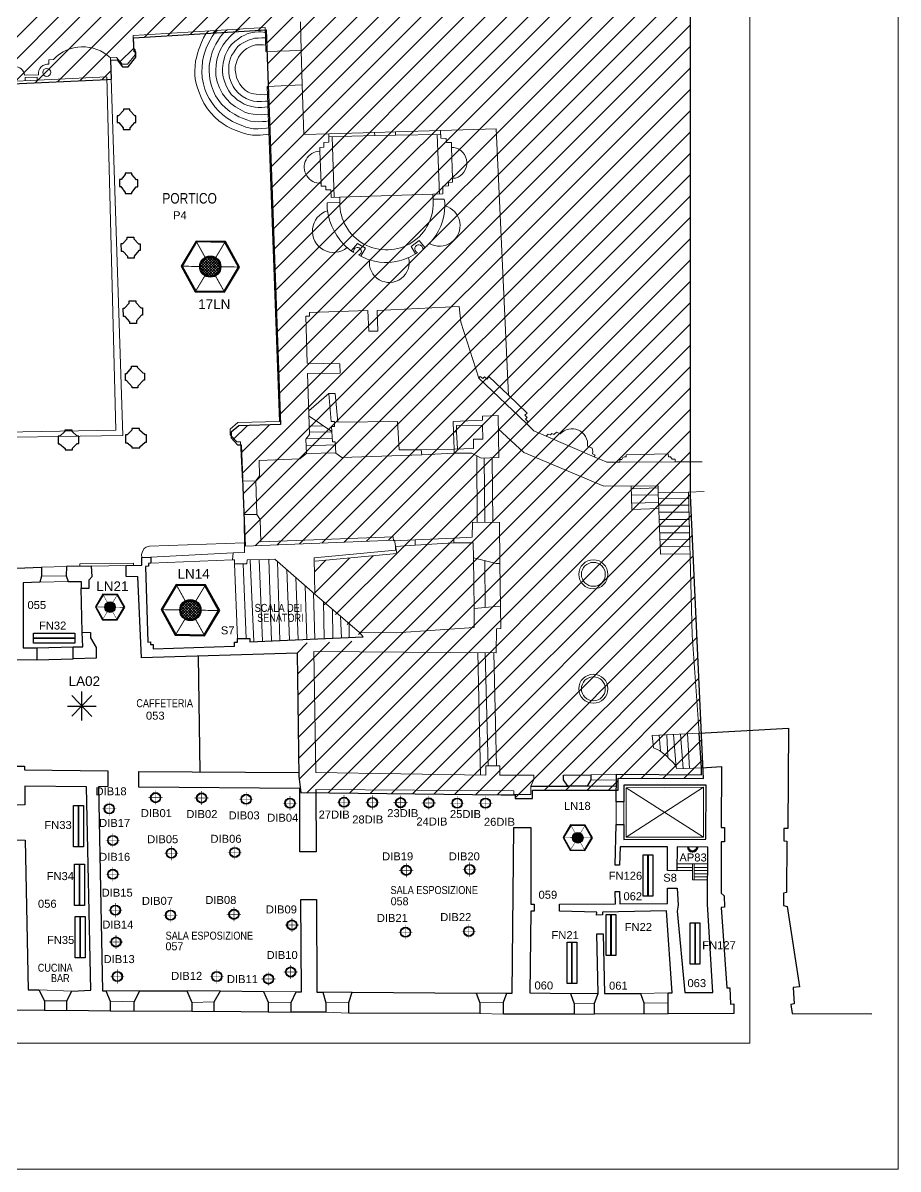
# Model space of a CAD drawing. Header units: millimetres. Extents: x 0 to 5920, y 0 to 7170.
# Drawn here: x 4279 to 5920, y 2970 to 5118 of the extents above; entities that cross this region are included whole.
import ezdxf
from ezdxf.enums import TextEntityAlignment as Align

# ---------------------------------------------------------------- set-up
doc = ezdxf.new("R2010")
doc.units = ezdxf.units.MM
for name, color, linetype, lineweight in [('_sottile', 253, 'Continuous', 5), ('LAMPADINE', 30, 'Continuous', 30), ('muri', 7, 'Continuous', 9), ('num.vani', 66, 'Continuous', 9)]:
    doc.layers.add(name, color=color, linetype=linetype, lineweight=lineweight)
doc.styles.add('ducale_200', font='arial.ttf', dxfattribs={"height": 1})

# ---------------------------------------------------------------- blocks, each defined once
blk = doc.blocks.new('5ea4y')
h = blk.add_hatch(color=256)
edge = h.paths.add_edge_path(flags=16)
edge.add_arc((973, 697), 102, 0, 360)
edge = h.paths.add_edge_path()
edge.add_arc((973, 697), 112, 0, 360)
at = {"const_width": 10}
for points in [[(973, 855), (973, 540)], [(1130, 697), (815, 697)]]:
    blk.add_lwpolyline(points, dxfattribs=at)
for radius in [112, 102]:
    blk.add_circle((973, 697), radius)
at = {"color": 160, "insert": (996, 726), "char_height": 2, "width": 10.79, "attachment_point": 1, "style": 'ducale_200'}
blk.add_mtext('{\\H0.75x; }', dxfattribs=at)

msp = doc.modelspace()

# ---------------------------------------------------------------- hatches: boundary and pattern name
at = {"layer": '_sottile'}
h = msp.add_hatch(dxfattribs=at)
h.set_pattern_fill('ANSI31', color=256, scale=226.3386, style=0)
h.set_pattern_definition([(45, (-7466.56, -17285.375), (-20.005695, 20.005695), [])])
h.paths.add_polyline_path([(4283.1, 6813.4), (4285.9, 6719.1), (4233.8, 6730.6), (3942.1, 6727.5), (3945.9, 6452.3), (3938.7, 6452.3), (3938.3, 6461.9), (3930.2, 6461.9), (3928.7, 6459.6), (3922.2, 6468), (3903.4, 6468), (3895.4, 6459.2), (3893.5, 6460.3), (3888.9, 6460.3), (3885.1, 6457.3), (3885.1, 6451.5), (3873.2, 6451.1), (3872.5, 6448.4), (3870.7, 6446.1), (3868.4, 6444.8), (3865.5, 6444.1), (3862.9, 6444.7), (3862.9, 6425.9), (3899.2, 6425.9), (3899.1, 6405), (3913.9, 6404.7), (3924.7, 6197.1), (3909.5, 6196.5), (3909.7, 6176.6), (3924.6, 6177), (3934.6, 5969.3), (3919.8, 5968.6), (3921.1, 5947.5), (3936.1, 5947.6), (3945.2, 5748.9), (3928.8, 5748.3), (3930.4, 5725.6), (3946.2, 5726.6), (3946.2, 5716.7), (3943.9, 5715.7), (3941.7, 5713.4), (3941.6, 5712.6), (3928.4, 5711.8), (3933.1, 5564.7), (3952.1, 5565.7), (3952.6, 5555.2), (3937.9, 5554.8), (3939, 5533), (3954.3, 5533), (3962.9, 5332.4), (3946.4, 5331.6), (3947.5, 5310.9), (3962.9, 5310.9), (3968.9, 5210.9), (3974.3, 5105.3), (3967.1, 5102.8), (3965.3, 5098.6), (3965.3, 5093.8), (3967.2, 5089.9), (3972.2, 5087.5), (3974.5, 5087.2), (3976, 5086.4), (3976.4, 5084.8), (3975.4, 5083.2), (3974.9, 5081.1), (3975.8, 5079), (3977.2, 5077.8), (3977.6, 5076.9), (3977.7, 5076), (3976.1, 5072), (3976.5, 5070.7), (3978, 5070.4), (3979, 5071), (3980.8, 5072.4), (3983.1, 5072.3), (3983.5, 5071.1), (3984.8, 5070.6), (3986.4, 5072.2), (3987.6, 5072.4), (3990.1, 5070.2), (3989.2, 5066.9), (3986.5, 5064.9), (3985.9, 5062.6), (3987.3, 5058.9), (3989.8, 5058.2), (3993.9, 5059.4), (3994.9, 5061.4), (3994.7, 5063.7), (4003.2, 5063.7), (4002.7, 5061.8), (4004.1, 5060.5), (4006.1, 5060.7), (4008, 5060), (4008.2, 5059.9), (4009.4, 5058.5), (4009.9, 5057.7), (4010.2, 5056.3), (4009.2, 5055.4), (4009.3, 5054.1), (4010.3, 5053.2), (4011.6, 5053.4), (4013.4, 5052.5), (4013.7, 5050.5), (4014, 5050), (4016.6, 4992.7), (4437.6, 5012.6), (4445.5, 5012.9), (4444.3, 5048.6), (4455.8, 5049), (4466.1, 5036.3), (4476.5, 5036.3), (4490.6, 5054.3), (4490.6, 5064.3), (4488, 5064.3), (4486.8, 5090.3), (4735.3, 5105.6), (4762, 4365.7), (4684, 4363.4), (4669.4, 4351.2), (4669.4, 4340.4), (4681.7, 4327.4), (4688.6, 4327.4), (4696, 4137.5), (4975.6, 4149), (4980.2, 4123.8), (4827.1, 4109.2), (4825.6, 4043.8), (4912.1, 3969.1), (4919, 3960.7), (4793.1, 3955.3), (4796.5, 3705.8), (4800.3, 3675.9), (5176, 3671.5), (5202.3, 3671.3), (5202.3, 3664.4), (5234.4, 3664.4), (5234.4, 3680.5), (5394.9, 3680.3), (5395.2, 3702.7), (5555.2, 3701.9), (5530.7, 4232.5), (5530.7, 6813.4)])
at = {"layer": 'LAMPADINE'}
h = msp.add_hatch(color=256, dxfattribs=at)
h.paths.add_polyline_path([(4656.3, 4615.4), (4683.4, 4660.8), (4657.7, 4707), (4604.8, 4707.8), (4577.6, 4662.4), (4603.4, 4616.2)], flags=16)
h.paths.add_polyline_path([(4657.3, 4613.6), (4685.5, 4660.8), (4658.8, 4708.8), (4603.8, 4709.6), (4575.6, 4662.4), (4602.3, 4614.4)])
at = {"layer": 'LAMPADINE', "linetype": 'Continuous'}
h = msp.add_hatch(color=256, dxfattribs=at)
h.paths.add_polyline_path([(4650.3, 4661.6, 1), (4610.8, 4661.6, 1)])
h.paths.add_polyline_path([(4612.6, 4661.6, -1), (4648.5, 4661.6, -1)], flags=16)
h = msp.add_hatch(dxfattribs=at)
h.set_pattern_fill('ANSI37', color=256, scale=29.043565, style=0)
h.set_pattern_definition([(45, (1977.81, 2252.5974), (-2.5671127, 2.5671127), []), (135, (1977.81, 2252.5974), (-2.5671127, -2.5671127), [])])
edge = h.paths.add_edge_path()
edge.add_arc((4630.5, 4661.6), 17.9, 0, 360)
at = {"layer": 'LAMPADINE'}
h = msp.add_hatch(color=256, dxfattribs=at)
h.paths.add_polyline_path([(4618.9, 3971.6), (4646.1, 4017), (4620.3, 4063.2), (4567.4, 4064), (4540.3, 4018.6), (4566, 3972.4)], flags=16)
h.paths.add_polyline_path([(4619.9, 3969.8), (4648.1, 4017), (4621.4, 4065), (4566.4, 4065.9), (4538.2, 4018.7), (4564.9, 3970.6)])
h = msp.add_hatch(color=256, dxfattribs=at)
h.paths.add_polyline_path([(4455.4, 4000.3), (4469, 4023), (4456.1, 4046.1), (4429.6, 4046.5), (4416.1, 4023.8), (4428.9, 4000.7)], flags=16)
h.paths.add_polyline_path([(4455.9, 3999.4), (4470, 4023), (4456.6, 4047), (4429.1, 4047.4), (4415, 4023.8), (4428.4, 3999.8)])
at = {"layer": 'LAMPADINE', "linetype": 'Continuous'}
h = msp.add_hatch(color=256, dxfattribs=at)
h.paths.add_polyline_path([(4432.6, 4023.4, 1), (4452.4, 4023.4, 1)])
h.paths.add_polyline_path([(4451.5, 4023.4, -1), (4433.6, 4023.4, -1)], flags=16)
h = msp.add_hatch(dxfattribs=at)
h.set_pattern_fill('ANSI37', color=256, scale=14.521782, style=0)
h.set_pattern_definition([(45, (3116.1486, 2818.8764), (-1.2835563, 1.2835563), []), (135, (3116.1486, 2818.8764), (-1.2835563, -1.2835563), [])])
edge = h.paths.add_edge_path()
edge.add_arc((4442.5, 4023.4), 8.97, 0, 360)
h = msp.add_hatch(color=256, dxfattribs=at)
h.paths.add_polyline_path([(4612.9, 4017.8, 1), (4573.4, 4017.8, 1)])
h.paths.add_polyline_path([(4575.2, 4017.8, -1), (4611.1, 4017.8, -1)], flags=16)
h = msp.add_hatch(dxfattribs=at)
h.set_pattern_fill('ANSI37', color=256, scale=29.043565, style=0)
h.set_pattern_definition([(45, (1940.413, 1608.824), (-2.5671127, 2.5671127), []), (135, (1940.413, 1608.824), (-2.5671127, -2.5671127), [])])
edge = h.paths.add_edge_path()
edge.add_arc((4593.2, 4017.8), 17.9, 0, 360)
at = {"layer": 'LAMPADINE'}
h = msp.add_hatch(color=256, dxfattribs=at)
h.paths.add_polyline_path([(5332.3, 3568), (5345.9, 3590.7), (5333, 3613.8), (5306.6, 3614.2), (5293, 3591.5), (5305.9, 3568.4)], flags=16)
h.paths.add_polyline_path([(5332.8, 3567.1), (5346.9, 3590.7), (5333.6, 3614.7), (5306.1, 3615.1), (5291.9, 3591.5), (5305.3, 3567.5)])
at = {"layer": 'LAMPADINE', "linetype": 'Continuous'}
h = msp.add_hatch(color=256, dxfattribs=at)
h.paths.add_polyline_path([(5309.5, 3591.1, 1), (5329.3, 3591.1, 1)])
h.paths.add_polyline_path([(5328.4, 3591.1, -1), (5310.5, 3591.1, -1)], flags=16)
h = msp.add_hatch(dxfattribs=at)
h.set_pattern_fill('ANSI37', color=256, scale=14.521782, style=0)
h.set_pattern_definition([(45, (3993.0703, 2386.6251), (-1.2835563, 1.2835563), []), (135, (3993.0703, 2386.6251), (-1.2835563, -1.2835563), [])])
edge = h.paths.add_edge_path()
edge.add_arc((5319.4, 3591.1), 8.97, 0, 360)

# ---------------------------------------------------------------- linework, layer by layer
at = {"layer": '_sottile'}
for p, q in [((4715.9, 4260.1), (4717.5, 4196.7)), ((4696, 4137.5), (4975.6, 4149)), ((4975.6, 4149), (4980.2, 4123.8)), ((4980.2, 4123.8), (4827.1, 4109.2)), ((4494.4, 4080.5), (4473, 4080.5)), ((5125.4, 4021), (5165.9, 4024.8)), ((5125.4, 3985.1), (5125.4, 4021)), ((5165.9, 4024.8), (5174.3, 4024)), ((5174.3, 4024), (5175.1, 3983.5)), ((4916.9, 3967.5), (4910, 3975.9)), ((4910, 3975.9), (4978.7, 3975.1)), ((4978.7, 3975.1), (5125.4, 3985.1)), ((5167.4, 3982.8), (5166.7, 3937.7)), ((5175.1, 3983.5), (5167.4, 3982.8)), ((5166.7, 3937.7), (4824.4, 3940)), ((4824.4, 3940), (4828.2, 3713.1)), ((5459.2, 3782.6), (5547.1, 3787.3)), ((5461.5, 3759.7), (5459.2, 3782.6)), ((5466.9, 3757.4), (5461.5, 3759.7)), ((5473, 3754.4), (5466.9, 3757.4)), ((5480.6, 3748.2), (5473, 3754.4)), ((5486, 3744.4), (5480.6, 3748.2)), ((5490.6, 3739.1), (5486, 3744.4)), ((5497.4, 3733), (5490.6, 3739.1)), ((5146.8, 3708.5), (5146.8, 3726.1)), ((5146.8, 3726.1), (5173.5, 3726.1)), ((5173.5, 3726.1), (5173.5, 3708.5)), ((5501.2, 3728.4), (5497.4, 3733)), ((5505.1, 3720), (5501.2, 3728.4)), ((5551.7, 3722.3), (5505.1, 3720)), ((4828.2, 3713.1), (5146.8, 3708.5)), ((5146.8, 3708.5), (5146.8, 3708.5)), ((5173.5, 3708.5), (5236.9, 3708.5)), ((5236.9, 3700.1), (5231.6, 3687.9)), ((5236.9, 3708.5), (5236.9, 3700.1)), ((5199.5, 3678.7), (4828.2, 3681.8)), ((5199.5, 3671.9), (5199.5, 3678.7)), ((5199.5, 3678.7), (5199.5, 3678.7)), ((5231.6, 3687.9), (5231.6, 3671.9)), ((5231.6, 3671.9), (5199.5, 3671.9))]:
    msp.add_line(p, q, dxfattribs=at)
for points in [[(4263.3, 5036.2, -0.420932), (4282, 5020.5), (4308.5, 5021.3, -0.50429), (4327.9, 5040.8), (4327.9, 5049.4), (4336.5, 5050, -0.412723), (4443.2, 5053), (4454.7, 5053.4), (4465, 5040.8), (4475.3, 5040.8), (4489.4, 5058.7), (4489.4, 5068.7), (4486.8, 5068.7), (4485.6, 5094.6), (4733.5, 5109.9), (4734.7, 5064.9), (4801.1, 5066.8), (4799.6, 5120.6)], [(5189.6, 4420.4), (5152.7, 4455.6), (5152.7, 4455.6), (5149.3, 4450.8), (5144.3, 4455), (5141.5, 4451.7), (5136.6, 4455.9), (5133.8, 4452.6), (5100.2, 4557.2), (5097.1, 4587), (4943.6, 4579.4), (4944.4, 4540.4), (4927.5, 4540.4), (4926, 4579.4), (4816.8, 4575.6), (4816.8, 4568.7), (4809.9, 4568.7), (4812.2, 4480.8), (4873.3, 4479.3), (4874.1, 4461.7), (4813, 4461), (4816.8, 4347.2), (4809.9, 4338), (4810.7, 4311.3), (4798.4, 4301.3), (4722.1, 4298.3), (4722.8, 4269.2), (4715.9, 4260.1), (4690.7, 4259.3), (4686.9, 4333.4), (4680, 4333.4), (4667.8, 4346.4), (4667.8, 4357.1), (4682.3, 4369.3), (4760.2, 4371.6), (4737.3, 4999.5), (4803, 5002.6), (4806.1, 4909.4), (4852.7, 4910.8), (4852.7, 4894.9), (4843.5, 4894.1), (4843.5, 4885.7), (4835.9, 4884.9), (4835.9, 4878.1, 1.005502), (4838.2, 4817.7), (4838.2, 4812.4), (4847.3, 4812.4), (4847.3, 4805.5), (4856.5, 4805.5), (4857.3, 4791), (4873.3, 4791.5), (4873.3, 4781.8), (4849.6, 4781.1), (4849.6, 4770.4), (4850.5, 4766.3, 1.220855), (4887, 4697.2), (4887, 4697.2), (4893.2, 4691.7), (4899.7, 4688, -2.601623), (4908.3, 4683.5), (4912.7, 4681.2, 0.044064), (4929.1, 4674.2, 1.209894), (5002.4, 4678.4, 0.044252), (5018.9, 4688.1, -1.985512), (5028.8, 4695), (5034.5, 4698.6, 0.022173), (5041.2, 4704.9, 1.131397), (5070.5, 4775.5, 0.015218), (5070.4, 4781.8), (5068.9, 4787.9), (5048.2, 4787.9), (5047.5, 4797.2), (5066.6, 4797.9), (5066.6, 4812.4), (5077.3, 4813.1), (5077.3, 4819.3), (5084.9, 4820), (5084.9, 4827.7), (5090.3, 4827.7, 0.794159), (5087.2, 4884.9), (5082.6, 4884.9), (5082.6, 4894.1), (5073.5, 4894.1), (5072.7, 4901.8), (5062.8, 4902.5), (5062, 4917), (5166.7, 4920.1), (5189.6, 4420.4)], [(5552.4, 4296), (5502, 4295.8), (5502, 4300.6), (5496.7, 4300.6), (5493.6, 4305.1), (5489.8, 4305.1), (5489, 4310.5), (5410.3, 4309), (5410.3, 4305.1), (5407.3, 4305.1), (5404.2, 4303.6), (5401.9, 4299.8), (5398.1, 4299.8), (5398.1, 4295.3), (5373.7, 4295.2), (5350.5, 4305.2), (5352.3, 4308.2), (5346.9, 4310.5), (5347.7, 4315.1), (5346.2, 4321.2), (5337.8, 4325, 0.736312), (5286.6, 4347.9), (5279.7, 4351), (5274.4, 4347.2), (5271.1, 4348.7), (5268.3, 4346.4), (5264.1, 4347.6), (5260.5, 4343.9), (5236.9, 4354), (5223.2, 4367.8), (5226.2, 4370.8), (5221.7, 4375.4), (5224.7, 4378.5), (5220.1, 4383.1), (5224.7, 4386.9), (5189.6, 4420.4)]]:
    msp.add_lwpolyline(points, format="xyb", dxfattribs=at)
for points in [[(4627.7, 5103.4), (4622.4, 5098.1), (4617.8, 5090.4), (4614, 5081.7), (4610.9, 5073.6), (4608.2, 5067.5), (4606.7, 5061), (4604.4, 5053), (4602.9, 5047.3), (4602.1, 5037.4), (4601.4, 5028.6), (4601.7, 5019), (4602.9, 5009.8), (4605.2, 5000.3), (4609, 4990), (4613.2, 4978.9), (4618.5, 4968.2), (4625.4, 4957.5), (4631.5, 4949.9), (4638.8, 4941.9), (4646.8, 4934.6), (4654.8, 4929.3), (4662.1, 4924.3), (4670.9, 4920.1), (4678.9, 4916.7), (4688.8, 4912.8), (4699.1, 4909.8), (4709.8, 4908.2), (4717.9, 4908.2), (4724.3, 4908.2), (4729.7, 4908.6), (4735.8, 4909.4), (4740.6, 4909.8)], [(4643.1, 5104.4), (4638.4, 5099.2), (4634.2, 5092.7), (4630, 5086.2), (4626.6, 5079.4), (4622.7, 5071), (4620.1, 5063.3), (4617.8, 5055.3), (4615.9, 5046.5), (4615.1, 5034.7), (4614.7, 5027.4), (4615.1, 5015.6), (4617.8, 5004.1), (4620.5, 4994.2), (4624.3, 4984.6), (4628.5, 4976.6), (4633.1, 4969), (4639.2, 4961), (4645.7, 4953.7), (4654.1, 4946.1), (4662.1, 4939.6), (4672, 4933.8), (4680.4, 4930), (4688.1, 4926.6), (4697.2, 4923.1), (4705.2, 4921.2), (4711.7, 4920.1), (4720.5, 4920.1), (4727.4, 4920.5), (4735.8, 4920.9), (4740.2, 4921.6)], [(4661.9, 5105.5), (4657.9, 5101.9), (4654.8, 5098.8), (4649.9, 5093.1), (4645.7, 5086.6), (4641.1, 5078.6), (4636.9, 5071.3), (4634.2, 5063.7), (4631.9, 5056.1), (4630, 5048), (4628.5, 5038.9), (4628.1, 5028.9), (4628.9, 5019), (4630, 5009.8), (4632.7, 5000.3), (4636.5, 4990.4), (4640.3, 4982), (4646.4, 4973.2), (4651.8, 4966.3), (4659, 4959), (4667.1, 4952.6), (4675.8, 4947.2), (4683.9, 4942.6), (4690.7, 4939.6), (4698.8, 4936.5), (4706, 4934.2), (4713.3, 4933.5), (4720.5, 4933.1), (4728.5, 4933.5), (4734.7, 4933.8), (4739.7, 4934.6)], [(4686, 5107), (4677.4, 5101.5), (4668.6, 5093.9), (4660.6, 5085.5), (4654.4, 5077.1), (4649.1, 5067.5), (4645.7, 5059.9), (4643, 5049.2), (4641.5, 5039.6), (4641.1, 5030.1), (4641.1, 5019.8), (4643.4, 5008.3), (4648, 4996.9), (4653.7, 4985.8), (4660.6, 4975.9), (4669, 4967.5), (4677.7, 4961.3), (4686.5, 4956), (4695.3, 4951), (4703, 4948.7), (4711, 4947.2), (4718.2, 4946.8), (4727.4, 4946.4), (4732.7, 4946.8), (4739.2, 4947.6)], [(4733.8, 5100.4), (4725.9, 5101.9), (4720.9, 5101.9), (4714, 5101.1), (4706.4, 5099.6), (4699.9, 5097.7), (4695.3, 5095.4), (4688.8, 5092.7), (4683.1, 5088.9), (4676.6, 5083.6), (4670.5, 5077.8), (4665.9, 5072.1), (4662.1, 5065.6), (4658.6, 5058), (4656.4, 5051.1), (4654.8, 5043.1), (4653.7, 5033.1), (4653.7, 5026.3), (4654.8, 5016.7), (4657.5, 5007.2), (4660.6, 4999.5), (4665.5, 4991.1), (4670.5, 4983.9), (4676.2, 4979.3), (4681.2, 4974.3), (4688.4, 4970.1), (4694.2, 4965.9), (4701, 4963.6), (4708.7, 4961.7), (4714.8, 4960.2), (4720.1, 4959.8), (4726.6, 4959.8), (4732.7, 4960.6), (4738.7, 4961.3)], [(4734, 5090.4), (4727.4, 5090.4), (4720.5, 5090.1), (4713.3, 5089.7), (4708.3, 5087.8), (4702.2, 5085.9), (4698.4, 5084.3), (4692.3, 5081.3), (4686.5, 5077.8), (4682.3, 5074), (4678.1, 5069.1), (4673.9, 5062.6), (4670.5, 5057.2), (4668.6, 5052.2), (4666.3, 5045.8), (4665.5, 5039.6), (4665.1, 5031.6), (4665.1, 5024), (4666.7, 5015.2), (4669.7, 5007.6), (4673.5, 4999.5), (4677.4, 4993.8), (4683.5, 4986.9), (4690.4, 4981.2), (4698, 4976.6), (4705.2, 4973.6), (4711.7, 4971.7), (4718.2, 4971.3), (4726.3, 4971.3), (4734.3, 4971.7), (4738.3, 4971.7)], [(4734.4, 5076.7), (4729.7, 5077.5), (4725.9, 5077.5), (4721.3, 5077.5), (4715.2, 5077.1), (4707.5, 5074.8), (4699.1, 5070.6), (4694.2, 5066.8), (4688.1, 5061.4), (4683.5, 5054.5), (4680.8, 5048.8), (4678.9, 5042.3), (4677.4, 5036.2), (4677.4, 5030.1), (4678.1, 5023.6), (4679.7, 5016.3), (4682.7, 5009.5), (4686.1, 5003.4), (4690.4, 4998), (4696.1, 4992.3), (4701.8, 4988.5), (4707.9, 4986.2), (4716.3, 4984.6), (4724.3, 4984.3), (4731.2, 4983.9), (4737.9, 4984.3)], [(4466.5, 4345.2), (4443.4, 5053)], [(4801.1, 5066.8), (4803, 5002.6)], [(4453.1, 4354.8), (4436.5, 5017.1), (4122.8, 5002.3)], [(4306, 5010.9), (4305.8, 5016.8), (4283.5, 5016.1), (4283.6, 5009.9)], [(4852.7, 4910.8), (4938.3, 4913.3), (4939, 4907.1), (4852.7, 4904.6)], [(4858.8, 4904.8), (4862.6, 4791.2)], [(4938.3, 4913.3), (4978, 4914.5)], [(4978, 4907.9), (4939, 4907.1)], [(5062.4, 4909.5), (4978, 4907.9), (4978, 4914.5), (5062, 4917)], [(5060.5, 4797.7), (5055.9, 4909.4)], [(4835.9, 4878.1), (4838.2, 4817.7)], [(5082.6, 4884.9), (5084.9, 4827.7)], [(4873.3, 4791.5), (5047.5, 4797.2)], [(5032.6, 4697.4), (5022.3, 4710.3), (5007, 4699.3), (5015.3, 4685.7)], [(4912.7, 4681.2), (4921.2, 4696), (4906.2, 4704.8), (4894.5, 4691)], [(5223.2, 4367.8), (5133.8, 4452.6)], [(4852.7, 4423.5), (4815.3, 4391.5)], [(5026.1, 4318.1), (4984.8, 4318.1), (4981.8, 4371.6), (4869.5, 4370.1), (4864.9, 4423.5), (4852.7, 4423.5), (4857.3, 4371.6), (4863.4, 4371.6), (4863.4, 4361.7), (4858, 4361.7), (4859.6, 4333.4), (4864.9, 4333.4), (4865.7, 4312), (4877.1, 4303.6), (5026.9, 4309), (5026.1, 4318.1)], [(4815.6, 4381.3), (4858.5, 4352.7)], [(4842.7, 4363.2), (4816.3, 4362.4)], [(5170.5, 4382.3), (5171.2, 4303.6), (5138.4, 4302.8), (5120.8, 4312), (5088, 4312), (5088, 4319.7), (5123.9, 4320.4), (5123.9, 4338), (5141.4, 4338), (5140.7, 4364.7), (5091.8, 4364), (5091.8, 4351.7), (5086.4, 4351.7), (5085.7, 4371.6), (5140.7, 4373.9), (5140.7, 4381.5), (5170.5, 4382.3)], [(4139.3, 4349.7), (4453.4, 4354.8)], [(4466.5, 4345.2), (4146.7, 4340.3)], [(4859.2, 4340.3), (4811, 4339.5)], [(4858.6, 4351.7), (4816.7, 4351)], [(5086.4, 4351.7), (5088, 4319.7)], [(5091.8, 4351.7), (5093.8, 4319.8)], [(5547.1, 3787.3), (5534.1, 3970.5), (5527.2, 4238.7), (5470.4, 4237.9), (5469.9, 4250.9), (5368.3, 4250.1), (5218.6, 4313.5), (5170.5, 4357.8)], [(5350.5, 4305.2), (5260.5, 4343.9)], [(4865.1, 4327.3), (4810.3, 4325.8)], [(5026.1, 4318.1), (5088, 4319.7)], [(4865.6, 4312.8), (4810.7, 4311.3)], [(5088, 4312), (5026.9, 4309)], [(5130, 4307.2), (5130.7, 4182.8)], [(5143.7, 4303), (5145.3, 4182.6)], [(5159, 4303.3), (5160.5, 4182.3)], [(5398.1, 4295.3), (5502, 4295.8)], [(5471.4, 4208.1), (5421, 4206.6), (5419.5, 4250.9)], [(5469.9, 4247.1), (5419.7, 4244.8)], [(5470.5, 4234.1), (5420.1, 4233.3)], [(5530.2, 4123.3), (5474.5, 4122.6), (5470.4, 4237.9)], [(5527.2, 4238.7), (5556.2, 4240.2)], [(5471, 4219.6), (5420.6, 4218)], [(5527.5, 4227.2), (5470.8, 4226.5)], [(5527.8, 4214.2), (5471.2, 4214.2)], [(4826.7, 4047.7), (4751.8, 4113.4), (4699.9, 4111.9), (4699.1, 4104.2), (4676.2, 4104.2), (4676.2, 4111.9), (4672.4, 4111.9), (4673.2, 4124.9), (4694.6, 4125.6), (4693.8, 4196.7), (4717.5, 4196.7), (4724.3, 4187.5), (4725.1, 4145.5), (4973.4, 4155.4), (4974.1, 4147.8), (5014.6, 4149.3), (5014.6, 4139.4), (4978, 4137.1), (4978, 4130.2), (4825.2, 4115.7), (4826.7, 4047.7)], [(5528.2, 4201.2), (5471.7, 4201.2)], [(5172.8, 4182.1), (5173.5, 4105), (5166.7, 4105), (5123.9, 4115.7), (5123.1, 4144), (5087.2, 4144), (5087.2, 4152.4), (5121.6, 4154.6), (5122.3, 4182.9), (5172.8, 4182.1)], [(5528.5, 4187.5), (5472.2, 4187.5)], [(5528.8, 4175.3), (5472.6, 4175.3)], [(5014.6, 4149.3), (5087.2, 4152.4)], [(5529.2, 4162.3), (5473.1, 4162.3)], [(5529.5, 4149.3), (5473.5, 4150.1)], [(4502, 4116.4), (4501.7, 4121.9), (4503.3, 4127.6), (4506.3, 4133), (4510.4, 4135.6), (4516.8, 4137.7), (4694.4, 4143.9)], [(5087.2, 4144), (5014.6, 4139.4)], [(5529.8, 4136.3), (5474, 4137.1)], [(4385.9, 4099.6), (4385.9, 4104.2), (4486.8, 4105.8), (4486.8, 4101.2)], [(4518.9, 4117.2), (4673.2, 4124.9)], [(4518.9, 4105.8), (4672.4, 4111.9)], [(4676.2, 4104.2), (4681.6, 3964.4)], [(4692.2, 4104.2), (4697.6, 3964.4)], [(4705.2, 4112), (4712.1, 3958.7)], [(4722.1, 4112.5), (4728.2, 3959.3)], [(4740.4, 4113.1), (4745, 3960.1)], [(4756.4, 4109.4), (4761, 3960.8)], [(5123.9, 4115.7), (5125.4, 4021)], [(5145.6, 4022.9), (5145.3, 4110.3)], [(5173.5, 4105), (5174.3, 4024)], [(4314.1, 4098.1), (4360.7, 4099.6)], [(4360, 4082.1), (4314.1, 4081.3)], [(4408.1, 4100.4), (4473, 4101.2)], [(4774, 4093.9), (4779.3, 3961.6)], [(4311.1, 4069.9), (4363.8, 4071.4)], [(4790.8, 4079.2), (4795.4, 3962.2)], [(4808.4, 4063.8), (4811.4, 3962.9)], [(4823.7, 4050.4), (4826.7, 3963.6)], [(4826.7, 4047.7), (4910, 3975.9)], [(4842.7, 4033.9), (4844.3, 3964.4)], [(4859.5, 4019.4), (4860.3, 3965)], [(4874.8, 4006.2), (4876.4, 3965.7)], [(4890.9, 3992.4), (4890.9, 3966.4)], [(5132.3, 3937.9), (5136.8, 3708.6)], [(5146, 3937.8), (5151.4, 3726.1)], [(5162.1, 3937.7), (5167.4, 3726.1)], [(5474.5, 3753.2), (5472.2, 3783.3)], [(5488.2, 3741.8), (5486.7, 3784.1)], [(5504.1, 3722), (5499, 3784.8)], [(5517.3, 3720.6), (5512, 3785.5)], [(5528.8, 3721.1), (5524.9, 3786.2)], [(5343.9, 3709.3), (5392, 3710.1)], [(5343.9, 3699.4), (5391.8, 3698.7)], [(5337, 3687.9), (5391.7, 3687.7)], [(5555.5, 3685.6), (5555.5, 3592.4), (5410.3, 3592.4), (5410.3, 3684.8), (5555.5, 3685.6)], [(5555.5, 3685.6), (5410.3, 3592.4)], [(5410.3, 3684.8), (5555.5, 3592.4)], [(5391.2, 3658.1), (5391.2, 3616.1)], [(5405.8, 3658.1), (5405.8, 3616.1)], [(5505.1, 3529.5), (5534.6, 3529.6)], [(5505.2, 3535.3), (5534.6, 3535.4)], [(5505.3, 3541.9), (5534.7, 3542.1)], [(5534.7, 3542.3), (5538, 3542.1), (5537.9, 3512.3), (5534.5, 3512.4), (5534.7, 3542.3)], [(5538, 3542.1), (5563.4, 3542.4)], [(5538, 3535.4), (5563.3, 3535.6)], [(5538, 3529.6), (5563.3, 3529.7)], [(5538, 3523.4), (5563.2, 3523.5)], [(5537.9, 3517.9), (5563.2, 3517.9)], [(5537.9, 3512.3), (5563.2, 3512.3)], [(4308.8, 3305.9), (4370.7, 3303.6)], [(4434.8, 3304.4), (4498.2, 3304.4)], [(4586.8, 3304.4), (4649.5, 3304.4)], [(4730.5, 3302.9), (4791.6, 3302.1)], [(4841.2, 3301.4), (4896.2, 3301.4)], [(5129.2, 3299.8), (5186.5, 3299.8)], [(5305.7, 3299.1), (5357.6, 3299.1)], [(5437.1, 3299.1), (5489, 3300.6)], [(4361.5, 3285.3), (4319.5, 3285.3)], [(4319.5, 3267), (4361.5, 3267)], [(4487.5, 3283.8), (4442.5, 3284.6)], [(4442.5, 3266.2), (4487.5, 3266.2)], [(4638, 3283.8), (4596, 3282.3)], [(4738.9, 3283), (4782.4, 3282.3)], [(4890.1, 3282.3), (4847.3, 3281.5)], [(5180.4, 3283), (5136.1, 3281.5)], [(5312.6, 3280), (5350.8, 3280.7)], [(5443.2, 3281.5), (5489, 3280.7)], [(4596, 3265.5), (4638, 3265.5)], [(4738.9, 3263.9), (4782.4, 3263.9)], [(4847.3, 3263.9), (4890.1, 3262.4)], [(5136.1, 3261.6), (5180.4, 3260.1)], [(5312.6, 3260.1), (5350.8, 3260.1)], [(5443.2, 3260.9), (5489, 3260.9)]]:
    msp.add_lwpolyline(points, dxfattribs=at)
for centre, radius in [((4323.8, 5025.6), 7.5), ((5348.7, 4084.8), 27.2), ((5348.7, 4084.8), 22.4), ((5348.7, 3870.3), 27.2), ((5348.7, 3870.3), 22.4)]:
    msp.add_circle(centre, radius, dxfattribs=at)
for centre, radius, start, end in [((4960.9, 4780.6), 87.6, 179.225, 4.7765), ((4965.8, 4777.5), 104.7, 316.0892, 358.8534), ((4962.2, 4781), 112.7, 187.5068, 228.0954), ((4960.3, 4770.9), 101.6, 252.1325, 294.4534)]:
    msp.add_arc(centre, radius, start, end, dxfattribs=at)
at = {"layer": 'LAMPADINE'}
for p, q in [((4370.8, 3818.7), (4408.5, 3857.4)), ((4408.3, 3818.4), (4371, 3857.6)), ((4389.6, 3811), (4389.6, 3865.1)), ((4362.6, 3838), (4416.7, 3838))]:
    msp.add_line(p, q, dxfattribs=at)
for points in [[(4657.3, 4613.6), (4685.5, 4660.8), (4658.8, 4708.8), (4603.8, 4709.6), (4575.6, 4662.4), (4602.3, 4614.4)], [(4656.3, 4615.4), (4683.4, 4660.8), (4657.7, 4707), (4604.8, 4707.8), (4577.6, 4662.4), (4603.4, 4616.2)], [(4619.9, 3969.8), (4648.1, 4017), (4621.4, 4065), (4566.4, 4065.9), (4538.2, 4018.7), (4564.9, 3970.6)], [(4618.9, 3971.6), (4646.1, 4017), (4620.3, 4063.2), (4567.4, 4064), (4540.3, 4018.6), (4566, 3972.4)], [(4455.9, 3999.4), (4470, 4023), (4456.6, 4047), (4429.1, 4047.4), (4415, 4023.8), (4428.4, 3999.8)], [(4455.4, 4000.3), (4469, 4023), (4456.1, 4046.1), (4429.6, 4046.5), (4416.1, 4023.8), (4428.9, 4000.7)], [(4299.2, 3965.4), (4299.2, 3974.7), (4376.6, 3974.7), (4376.6, 3965.4)], [(4299.2, 3956), (4299.2, 3965.4), (4376.6, 3965.4), (4376.6, 3956)], [(4374.3, 3651.5), (4383.7, 3651.5), (4383.7, 3574.1), (4374.3, 3574.1)], [(4383.7, 3651.5), (4393, 3651.5), (4393, 3574.1), (4383.7, 3574.1)], [(5332.8, 3567.1), (5346.9, 3590.7), (5333.6, 3614.7), (5306.1, 3615.1), (5291.9, 3591.5), (5305.3, 3567.5)], [(5332.3, 3568), (5345.9, 3590.7), (5333, 3613.8), (5306.6, 3614.2), (5293, 3591.5), (5305.9, 3568.4)], [(5442.1, 3558.9), (5451.4, 3558.9), (5451.4, 3481.6), (5442.1, 3481.6)], [(5451, 3558.9), (5460.4, 3558.9), (5460.4, 3481.6), (5451, 3481.6)], [(4375.7, 3541.6), (4385, 3541.6), (4385, 3464.2), (4375.7, 3464.2)], [(4385, 3541.6), (4394.4, 3541.6), (4394.4, 3464.2), (4385, 3464.2)], [(4377, 3443.6), (4386.4, 3443.6), (4386.4, 3366.2), (4377, 3366.2)], [(4386.4, 3443.6), (4395.7, 3443.6), (4395.7, 3366.2), (4386.4, 3366.2)], [(5372.7, 3447.5), (5382.1, 3447.5), (5382.1, 3370.1), (5372.7, 3370.1)], [(5381.6, 3447.5), (5391, 3447.5), (5391, 3370.1), (5381.6, 3370.1)], [(5530.3, 3431.8), (5539.7, 3431.8), (5539.7, 3354.4), (5530.3, 3354.4)], [(5539.3, 3431.8), (5548.6, 3431.8), (5548.6, 3354.4), (5539.3, 3354.4)], [(5299.3, 3395.2), (5308.6, 3395.2), (5308.6, 3317.8), (5299.3, 3317.8)], [(5308.2, 3395.2), (5317.5, 3395.2), (5317.5, 3317.8), (5308.2, 3317.8)]]:
    msp.add_lwpolyline(points, close=True, dxfattribs=at)
for points, const_width in [([(4603.8, 4709.6), (4620.9, 4678.9)], 1.81), ([(4658.8, 4708.8), (4640.7, 4678.6)], 1.81), ([(4575.6, 4662.4), (4610.8, 4661.9)], 1.81), ([(4650.3, 4661.3), (4685.5, 4660.8)], 1.81), ([(4620.4, 4644.6), (4602.3, 4614.4)], 1.81), ([(4640.2, 4644.3), (4657.3, 4613.6)], 1.81), ([(4566.4, 4065.9), (4583.5, 4035.1)], 1.81), ([(4621.4, 4065), (4603.3, 4034.8)], 1.81), ([(4429.1, 4047.4), (4437.7, 4032)], 0.903), ([(4456.6, 4047), (4447.6, 4031.9)], 0.903), ([(4415, 4023.8), (4432.6, 4023.5)], 0.903), ([(4452.4, 4023.2), (4470, 4023)], 0.903), ([(4538.2, 4018.7), (4573.4, 4018.1)], 1.81), ([(4612.9, 4017.5), (4648.1, 4017)], 1.81), ([(4437.4, 4014.9), (4428.4, 3999.8)], 0.903), ([(4447.3, 4014.7), (4455.9, 3999.4)], 0.903), ([(4583, 4000.8), (4564.9, 3970.6)], 1.81), ([(4602.8, 4000.5), (4619.9, 3969.8)], 1.81), ([(5306.1, 3615.1), (5314.6, 3599.8)], 0.903), ([(5333.6, 3614.7), (5324.5, 3599.6)], 0.903), ([(5291.9, 3591.5), (5309.5, 3591.3)], 0.903), ([(5329.3, 3591), (5346.9, 3590.7)], 0.903), ([(5314.4, 3582.6), (5305.3, 3567.5)], 0.903), ([(5324.3, 3582.5), (5332.8, 3567.1)], 0.903)]:
    msp.add_lwpolyline(points, dxfattribs=dict(at, const_width=const_width))
at = {"layer": 'LAMPADINE', "linetype": 'Continuous'}
for centre, radius in [((4630.5, 4661.6), 19.8), ((4630.5, 4661.6), 17.9), ((4442.5, 4023.4), 9.9), ((4442.5, 4023.4), 8.97), ((4593.2, 4017.8), 19.8), ((4593.2, 4017.8), 17.9), ((5319.4, 3591.1), 9.9), ((5319.4, 3591.1), 8.97)]:
    msp.add_circle(centre, radius, dxfattribs=at)
at = {"layer": 'LAMPADINE', "lineweight": 50}
msp.add_arc((5534.7, 3573.7), 8.55, 179.2065, 359.2065, dxfattribs=at)
at = {"layer": 'muri', "linetype": 'Continuous', "ltscale": 0.1}
for p, q in [((5920, 7170), (5920, 2970)), ((5920, 2970), (2960, 2970))]:
    msp.add_line(p, q, dxfattribs=at)
at = {"layer": 'muri', "linetype": 'ByBlock', "lineweight": 30}
for p, q in [((5530.7, 4232.5), (5530.7, 6813.4)), ((4486.8, 5090.3), (4735.3, 5105.6)), ((4735.3, 5105.6), (4762, 4365.7)), ((4488, 5064.3), (4486.8, 5090.3)), ((4444.3, 5048.6), (4455.8, 5049)), ((4455.8, 5049), (4466.1, 5036.3)), ((4476.5, 5036.3), (4490.6, 5054.3)), ((4490.6, 5064.3), (4488, 5064.3)), ((4490.6, 5054.3), (4490.6, 5064.3)), ((4445.5, 5012.9), (4444.3, 5048.6)), ((4466.1, 5036.3), (4476.5, 5036.3)), ((4016.6, 4992.7), (4437.6, 5012.6)), ((4437.6, 5012.6), (4445.5, 5012.9)), ((4684, 4363.4), (4669.4, 4351.2)), ((4762, 4365.7), (4684, 4363.4)), ((4669.4, 4351.2), (4669.4, 4340.4)), ((4669.4, 4340.4), (4681.7, 4327.4)), ((4681.7, 4327.4), (4688.6, 4327.4)), ((4688.6, 4327.4), (4696, 4137.5)), ((5555.2, 3701.9), (5530.7, 4232.5)), ((4502, 4116.5), (4518.9, 4117.2)), ((4502, 4101.8), (4502, 4116.5)), ((4518.9, 4105.8), (4514.7, 4105.4)), ((4514.7, 4105.4), (4514.9, 4099.9)), ((4518.9, 4117.2), (4518.9, 4105.8)), ((4473, 4101.2), (4502, 4101.8)), ((4473, 4080.5), (4473, 4101.2)), ((4514.9, 4099.9), (4508.9, 4099.6)), ((4508.9, 4099.6), (4513.5, 3957.6)), ((4501.3, 3928.5), (4494.4, 4080.5)), ((4390.5, 3976.7), (4388.5, 4059.2)), ((4513.5, 3957.6), (4518.1, 3958.3)), ((4518.1, 3958.3), (4518.1, 3953)), ((4676.2, 3949.9), (4676.2, 3957.6)), ((4676.2, 3957.6), (4681.6, 3957.6)), ((4681.6, 3957.6), (4681.6, 3964.4)), ((4681.6, 3964.4), (4704.5, 3964.4)), ((4704.5, 3958.3), (4916.9, 3967.5)), ((4704.5, 3964.4), (4704.5, 3958.3)), ((4305, 3947), (4373.7, 3949.2)), ((4793.4, 3937), (4501.3, 3928.5)), ((4518.1, 3953), (4523.4, 3953)), ((4523.4, 3953), (4523.4, 3945.3)), ((4523.4, 3945.3), (4676.2, 3949.9)), ((4607.8, 3931.6), (4610.7, 3714.5)), ((4793.4, 3937), (4796.5, 3705.8)), ((4305, 3924.7), (4373.7, 3926.2)), ((5551.7, 3722.3), (5589.1, 3724.6)), ((5551.7, 3709.3), (5551.7, 3722.3)), ((5589.1, 3724.6), (5588.3, 3610)), ((4496.7, 3685.6), (4496.7, 3715.4)), ((4496.7, 3715.4), (4796.4, 3713.1)), ((4796.5, 3705.8), (4800.3, 3675.9)), ((5391.2, 3658.1), (5392, 3710.1)), ((5392, 3710.1), (5551.7, 3709.3)), ((5394.9, 3680.3), (5395.2, 3702.7)), ((5395.2, 3702.7), (5555.2, 3701.9)), ((4798.4, 3683.3), (4496.7, 3685.6)), ((4798.4, 3564.9), (4798.4, 3683.3)), ((4800.3, 3675.9), (5176, 3671.5)), ((4828.2, 3681.8), (4829, 3564.9)), ((5234.4, 3664.4), (5234.4, 3680.5)), ((5234.4, 3680.5), (5394.9, 3680.3)), ((5560.1, 3689.4), (5405.8, 3689.4)), ((5405.8, 3689.4), (5405.8, 3658.1)), ((5559.3, 3588.6), (5560.1, 3689.4)), ((5176, 3671.5), (5202.3, 3671.3)), ((5202.3, 3671.3), (5202.3, 3664.4)), ((5202.3, 3664.4), (5234.4, 3664.4)), ((5405.8, 3658.1), (5391.2, 3658.1)), ((5196.4, 3299.8), (5199.5, 3610)), ((5199.5, 3610), (5231.6, 3610)), ((5231.6, 3610), (5231.6, 3466.4)), ((5389.7, 3539.7), (5391.2, 3616.1)), ((5391.2, 3616.1), (5405.8, 3616.1)), ((5405.8, 3616.1), (5405.8, 3587.8)), ((5588.3, 3610), (5594.4, 3610)), ((5594.4, 3610), (5594.4, 3583.2)), ((5405.8, 3587.8), (5559.3, 3588.6)), ((5398.9, 3574.1), (5397.4, 3539.7)), ((5487.5, 3574.1), (5398.9, 3574.1)), ((5487.5, 3529.5), (5487.5, 3574.1)), ((5505.8, 3574.1), (5505.1, 3528.8)), ((5563.6, 3573.3), (5505.8, 3574.1)), ((5562.8, 3466.3), (5563.6, 3573.3)), ((5594.4, 3583.2), (5588.3, 3583.2)), ((5588.3, 3583.2), (5588.3, 3487)), ((4829, 3564.9), (4798.4, 3564.9)), ((5397.4, 3539.7), (5389.7, 3539.7)), ((5505.1, 3528.8), (5487.5, 3529.5)), ((5390.5, 3467.1), (5389.7, 3490)), ((5389.7, 3490), (5397.4, 3490)), ((5397.4, 3490), (5398.1, 3467.1)), ((5487.5, 3467.9), (5487.5, 3496.7)), ((5487.5, 3496.7), (5505.8, 3496.7)), ((5505.8, 3496.7), (5507.4, 3464.8)), ((5588.3, 3487), (5593.7, 3482.4)), ((5593.7, 3482.4), (5594.4, 3461)), ((5231.6, 3466.4), (5237.7, 3466.4)), ((5237.7, 3466.4), (5237.7, 3453.4)), ((5285.1, 3466.4), (5390.5, 3467.1)), ((5285.1, 3453.4), (5285.1, 3466.4)), ((5398.1, 3467.1), (5487.5, 3467.9)), ((5507.4, 3464.8), (5505.7, 3453.5)), ((5562.8, 3466.3), (5562.8, 3466.3)), ((5572.5, 3300.8), (5562.8, 3466.3)), ((5594.4, 3461), (5588.3, 3460.3)), ((5588.3, 3460.3), (5599, 3309.8)), ((5231.6, 3453.4), (5229.3, 3300.6)), ((5237.7, 3453.4), (5231.6, 3453.4)), ((5355.3, 3451.8), (5285.1, 3453.4)), ((5354.6, 3445.7), (5355.3, 3451.8)), ((5366, 3446.5), (5354.6, 3445.7)), ((5486, 3454.1), (5366, 3451.8)), ((5366, 3451.8), (5366, 3446.5)), ((5496.7, 3300.6), (5486, 3454.1)), ((5505.7, 3453.5), (5519.9, 3300.8)), ((5599, 3309.8), (5604.4, 3309.8)), ((5604.4, 3309.8), (5605.9, 3279.2)), ((5180.4, 3283), (5186.5, 3299.8)), ((5186.5, 3299.8), (5196.4, 3299.8)), ((5229.3, 3300.6), (5305.7, 3299.1)), ((5305.7, 3299.1), (5312.6, 3280)), ((5489, 3260.9), (5489, 3300.6)), ((5489, 3300.6), (5496.7, 3300.6)), ((5519.9, 3300.8), (5572.5, 3300.8)), ((5180.4, 3260.1), (5180.4, 3283)), ((5312.6, 3280), (5312.6, 3260.1)), ((5605.9, 3279.2), (5612, 3280)), ((5612, 3280), (5612, 3261.6)), ((5312.6, 3260.1), (5180.4, 3260.1)), ((5612, 3261.6), (5489, 3260.9))]:
    msp.add_line(p, q, dxfattribs=at)
at = {"layer": 'muri'}
msp.add_lwpolyline([(124.2, 6964.5), (5642.1, 6964.5), (5642.1, 3206.1), (124.2, 3206.1)], close=True, dxfattribs=at)
at = {"layer": 'muri', "linetype": 'ByBlock', "lineweight": 30}
for points in [[(4490.7, 4944.2), (4488.8, 4944.2), (4479.7, 4954.5), (4479.7, 4956.9), (4467.7, 4956.9), (4467.5, 4954), (4458.4, 4944.5), (4456.2, 4944.5), (4456.2, 4931.7), (4459, 4931.7), (4467.4, 4921.5), (4467.4, 4918.7), (4480.4, 4918.7), (4480.4, 4921.6), (4488.8, 4931.5), (4490.7, 4931.5), (4490.7, 4944.2)], [(4494.9, 4824.3), (4492.4, 4824.3), (4483.3, 4834.1), (4483.3, 4836.8), (4470.9, 4837), (4470.9, 4834.2), (4463.1, 4825.1), (4460.3, 4825.1), (4460.3, 4811.6), (4462.5, 4811.5), (4471.2, 4800.6), (4471.2, 4798.6), (4483.6, 4798.6), (4483.6, 4800.8), (4491.7, 4811.2), (4494.7, 4811.2), (4494.9, 4824.3)], [(4499, 4704.4), (4499, 4691.7), (4496.5, 4691.7), (4487.5, 4681.1), (4487.5, 4677.6), (4475.9, 4677.5), (4475.9, 4680.4), (4467.2, 4689.7), (4463.9, 4689.7), (4463.7, 4704.8), (4466.3, 4704.8), (4474.7, 4713.5), (4474.7, 4716.9), (4486.9, 4716.9), (4486.9, 4713.8), (4496.1, 4704.4), (4499, 4704.4)], [(4503.2, 4584.2), (4503.6, 4570.6), (4501.7, 4570.6), (4491.9, 4559.7), (4491.9, 4555.3), (4479.9, 4555.3), (4479.9, 4558.4), (4470.7, 4568.1), (4467.7, 4568.1), (4467.3, 4583.8), (4469.8, 4583.8), (4478.6, 4593.1), (4478.6, 4597.5), (4490.8, 4597.5), (4490.8, 4594.1), (4500.5, 4584.3), (4503.2, 4584.2)], [(4507.1, 4462), (4507.4, 4449), (4505.1, 4449), (4494.7, 4437.6), (4494.7, 4434.2), (4484.2, 4434.2), (4484.2, 4436.3), (4473.5, 4448), (4471.5, 4448), (4471.5, 4461), (4473.8, 4461), (4482.7, 4471.9), (4482.7, 4475), (4493.1, 4475), (4493.1, 4472.9), (4504.1, 4462.3), (4507.1, 4462)], [(4383.8, 4343.8), (4380.7, 4343.8), (4371.3, 4352.7), (4371.3, 4355.3), (4357.8, 4355.3), (4357.8, 4352.3), (4348.5, 4343.5), (4345.6, 4343.5), (4345.6, 4329.7), (4348, 4329.7), (4358.7, 4320.9), (4358.7, 4318.3), (4372.3, 4318.3), (4372.3, 4321.6), (4380.9, 4329.9), (4383.9, 4329.9), (4383.8, 4343.8)], [(4511, 4346.6), (4507.8, 4346.6), (4497.8, 4355.2), (4497.8, 4358.2), (4483.5, 4358.2), (4483.5, 4355.2), (4474.5, 4346.2), (4471.3, 4346.2), (4471.5, 4331.1), (4474.7, 4331.1), (4483.5, 4324.2), (4483.5, 4321.8), (4498.2, 4321.8), (4498.2, 4324), (4508.3, 4332.8), (4510.8, 4332.8), (4511, 4346.6)], [(4314.1, 4098.1), (4314.1, 4081.3), (4311.1, 4069.9), (4279.7, 4069.1), (4279.7, 3947), (4305, 3947), (4305, 3924.7), (4252.2, 3923.9), (4251.5, 3944.6), (4027.7, 3940.8), (4027.7, 3953.7), (4030.7, 3953.7), (4030.7, 3964.4), (4058.2, 3966), (4057.4, 4006.4), (4064.3, 4007.2), (4065.9, 3966), (4250, 3968.3), (4248.4, 4066), (4240.8, 4066), (4236.2, 4079), (4236.2, 4095.1), (4314.1, 4098.1)], [(4403.5, 4059.2), (4403.5, 4074.4), (4408.8, 4080.5), (4408.1, 4100.4), (4360.7, 4099.6), (4360, 4082.1), (4363.8, 4071.4), (4388.5, 4071.4), (4388.5, 4059.2), (4403.5, 4059.2)], [(4405.8, 3975.9), (4405.8, 3966), (4416.5, 3947.6), (4416.5, 3927.8), (4373.7, 3926.2), (4373.7, 3949.2), (4391.3, 3949.2), (4390.5, 3976.7), (4405.8, 3975.9)], [(5547.1, 3787.3), (5714.8, 3796.3), (5713.6, 3608.4), (5706, 3608.4), (5706, 3585.5), (5711.3, 3584.8), (5710.6, 3488.5), (5705.2, 3487), (5705.2, 3464.1), (5712.1, 3462.5), (5735, 3311.3), (5723.5, 3310.5), (5725.1, 3280), (5719, 3278.4), (5721.3, 3261.6), (5871, 3260.9)], [(5551.7, 3722.3), (5547.1, 3787.3)], [(4255.3, 3725.3), (4282, 3725.3), (4282, 3718.5), (4282, 3718.5), (4438.6, 3716.2), (4438.6, 3687.1), (4421.1, 3686.4), (4428.7, 3304.4), (4434.8, 3304.4), (4442.5, 3284.6), (4442.5, 3266.2), (4361.5, 3267), (4361.5, 3285.3), (4370.7, 3303.6), (4406.6, 3305.2), (4398.2, 3686.4), (4282.8, 3687.9), (4282.8, 3687.9), (4282.8, 3652.8), (4263.7, 3652)], [(5343.9, 3709.3), (5343.9, 3699.4), (5337, 3687.9), (5301.1, 3687.9), (5292.7, 3699.4), (5292.7, 3708.5), (5343.9, 3709.3)], [(5231.6, 3687.9), (5301.1, 3687.9)], [(4283.6, 3586.3), (4288.9, 3305.9), (4308.8, 3305.9), (4319.5, 3285.3), (4319.5, 3267), (4237, 3267.7), (4237, 3286.1), (4244.6, 3306.7), (4256.1, 3306.7), (4251.5, 3590.1), (4260.6, 3590.1), (4265.2, 3587.1), (4283.6, 3586.3)], [(4829.8, 3475.5), (4830.5, 3301.4), (4841.2, 3301.4), (4847.3, 3281.5), (4847.3, 3263.9), (4782.4, 3263.9), (4782.4, 3282.3), (4791.6, 3302.1), (4801.5, 3302.1), (4800, 3475.5), (4829.8, 3475.5)], [(4586.8, 3304.4), (4596, 3282.3), (4596, 3265.5), (4487.5, 3266.2), (4487.5, 3283.8), (4498.2, 3304.4), (4586.8, 3304.4)], [(4730.5, 3302.9), (4738.9, 3283), (4738.9, 3263.9), (4638, 3265.5), (4638, 3283.8), (4649.5, 3304.4), (4730.5, 3302.9)], [(5129.2, 3299.8), (5136.1, 3281.5), (5136.1, 3261.6), (4890.1, 3262.4), (4890.1, 3282.3), (4896.2, 3301.4), (5129.2, 3299.8)]]:
    msp.add_lwpolyline(points, dxfattribs=at)
msp.add_lwpolyline([(4837.4, 4034.5, 0, 13.6, 0), (4816.8, 4033.9, 0, 0, 0), (4679.1, 4030.1, 0, 0, 0)], format="xyseb", dxfattribs=at)
msp.add_lwpolyline([(5366.8, 3411), (5369.4, 3299.1), (5437.1, 3299.1), (5443.2, 3281.5), (5443.2, 3260.9), (5350.8, 3260.1), (5350.8, 3280.7), (5357.6, 3299.1), (5355.3, 3411)], close=True, dxfattribs=at)

# ---------------------------------------------------------------- block references
at = {"layer": 'LAMPADINE', "xscale": 0.08464576947540081, "yscale": 0.08464576947562819, "zscale": 0.08464576947544253}
for p in [(4445.6, 3607.3), (4531.9, 3606.6), (4615.4, 3604.2), (4358.7, 3586.4), (4697.5, 3597), (4798.9, 3598.6), (4852, 3598.2), (4905, 3597.8), (4958, 3597.3), (5011.1, 3596.9), (5064.1, 3597), (4365.3, 3527.1), (4475.2, 3503), (4594.1, 3504.6), (5034.5, 3472.5), (4365.3, 3463.6), (4915.6, 3471), (4370.2, 3396.4), (4473.7, 3387), (4592.5, 3388.6), (4701.3, 3368.5), (4914.1, 3354.9), (5033, 3356.5), (4371.4, 3336.6), (4698.9, 3280.4), (4373.9, 3271.9), (4560.3, 3272.1), (4657.3, 3267.4)]:
    msp.add_blockref('5ea4y', p, dxfattribs=at)

# ---------------------------------------------------------------- texts
at = {"layer": 'LAMPADINE', "color": 150, "width": 767, "attachment_point": 1, "line_spacing_factor": 0.75, "style": 'ducale_200'}
for s, insert, char_height in [('17LN ', (4607.8, 4600.3), 18.07), ('LN14', (4569, 4094.8), 18.07), ('LN21', (4416.8, 4071.5), 18.07), ('LA02', (4364.9, 3893.7), 18.07), ('DIB18', (4415.4, 3685.7), 15), ('LN18', (5293.6, 3658.3), 15), ('DIB01', (4500.3, 3644.7), 15), ('DIB02', (4585.6, 3643), 15), ('DIB03', (4664.8, 3640.5), 15), ('DIB04', (4737.2, 3636.1), 15), ('27DIB', (4833.6, 3642), 15), ('28DIB', (4896.6, 3632.8), 15), ('23DIB', (4962.3, 3644.7), 15), ('25DIB', (5079.8, 3643), 15), ('DIB17', (4422, 3626.3), 15), ('24DIB', (5016.9, 3629), 15), ('26DIB', (5143.5, 3628.4), 15), ('DIB05', (4512.2, 3595.8), 15), ('DIB06', (4630.8, 3596.6), 15), ('DIB16', (4422, 3562.8), 15), ('DIB19', (4952.6, 3563.7), 15), ('DIB20', (5077.6, 3563.7), 15), ('DIB15', (4426.8, 3495.6), 15), ('DIB07', (4502.3, 3480.3), 15), ('DIB08', (4621.2, 3481.9), 15), ('DIB09', (4734.7, 3464.2), 15), ('DIB21', (4942.7, 3448.2), 15), ('DIB22', (5061.6, 3449.8), 15), ('DIB14', (4428.1, 3435.8), 15), ('DIB10', (4736.1, 3378.8), 15), ('DIB13', (4430.5, 3371.1), 15), ('DIB12', (4557.1, 3339.7), 15), ('DIB11', (4661.6, 3333.6), 15)]:
    msp.add_mtext(s, dxfattribs=dict(at, insert=insert, char_height=char_height))
at = {"layer": 'LAMPADINE', "color": 150, "char_height": 15, "width": 767, "attachment_point": 1, "style": 'ducale_200'}
for s, insert in [('FN32', (4309.3, 3996.3)), ('FN33', (4319.5, 3622.5)), ('AP83', (5510, 3561.6)), ('FN34', (4323.7, 3526.7)), ('FN126', (5377.3, 3527.3)), ('FN21', (5270.2, 3416)), ('FN22', (5407.4, 3431.2)), ('FN35', (4324.3, 3407)), ('FN127', (5552.8, 3397.1))]:
    msp.add_mtext(s, dxfattribs=dict(at, insert=insert))
at = {"layer": 'muri', "linetype": 'ByBlock', "lineweight": 30, "width": 0.85}
for s, height, p in [('PORTICO', 19.74, (4591.7, 4779.8)), ('CAFFETERIA', 15, (4545, 3835.8)), ('SALA ESPOSIZIONE', 15, (5050.4, 3485.5)), ('SALA ESPOSIZIONE', 15, (4628.7, 3400.1)), ('BAR', 15, (4349.3, 3320.5))]:
    msp.add_text(s, height=height, dxfattribs=at).set_placement(p, align=Align.CENTER)
for s, p in [('SCALA DEI', (4713.8, 4014.4)), ('SENATORI', (4718.4, 3995.8)), ('CUCINA', (4307.1, 3339.9))]:
    msp.add_text(s, height=15, dxfattribs=at).set_placement(p)
at = {"layer": 'num.vani', "linetype": 'Continuous', "char_height": 15, "attachment_point": 1}
for s, insert, width in [('{\\fArial|b0|i0|c0|p34;P4}', (4560.7, 4765.4), 1389.35), ('{\\fArial|b0|i0|c0|p34;055}', (4287.7, 4034.8), 1389.35), ('{\\fArial|b0|i0|c0|p34;S7}', (4650.3, 3987.3), 1389.36), ('{\\fArial|b0|i0|c0|p34;053}', (4509.9, 3827.4), 1389.35), ('{\\fArial|b0|i0|c0|p34;S8}', (5479.7, 3523.6), 1389.36), ('{\\fArial|b0|i0|c0|p34;059}', (5245.9, 3491.7), 15), ('{\\fArial|b0|i0|c0|p34;062}', (5405.1, 3488.9), 15), ('{\\fArial|b0|i0|c0|p34;056}', (4307.4, 3474.8), 15), ('058', (4968.7, 3479.5), 15), ('057', (4546.5, 3395.1), 15), ('{\\fArial|b0|i0|c0|p34;060}', (5238.3, 3321.7), 15), ('{\\fArial|b0|i0|c0|p34;061}', (5378.1, 3321.3), 15), ('{\\fArial|b0|i0|c0|p34;063}', (5525.1, 3326.1), 15)]:
    msp.add_mtext(s, dxfattribs=dict(at, insert=insert, width=width))

doc.saveas('drawing.dxf')
